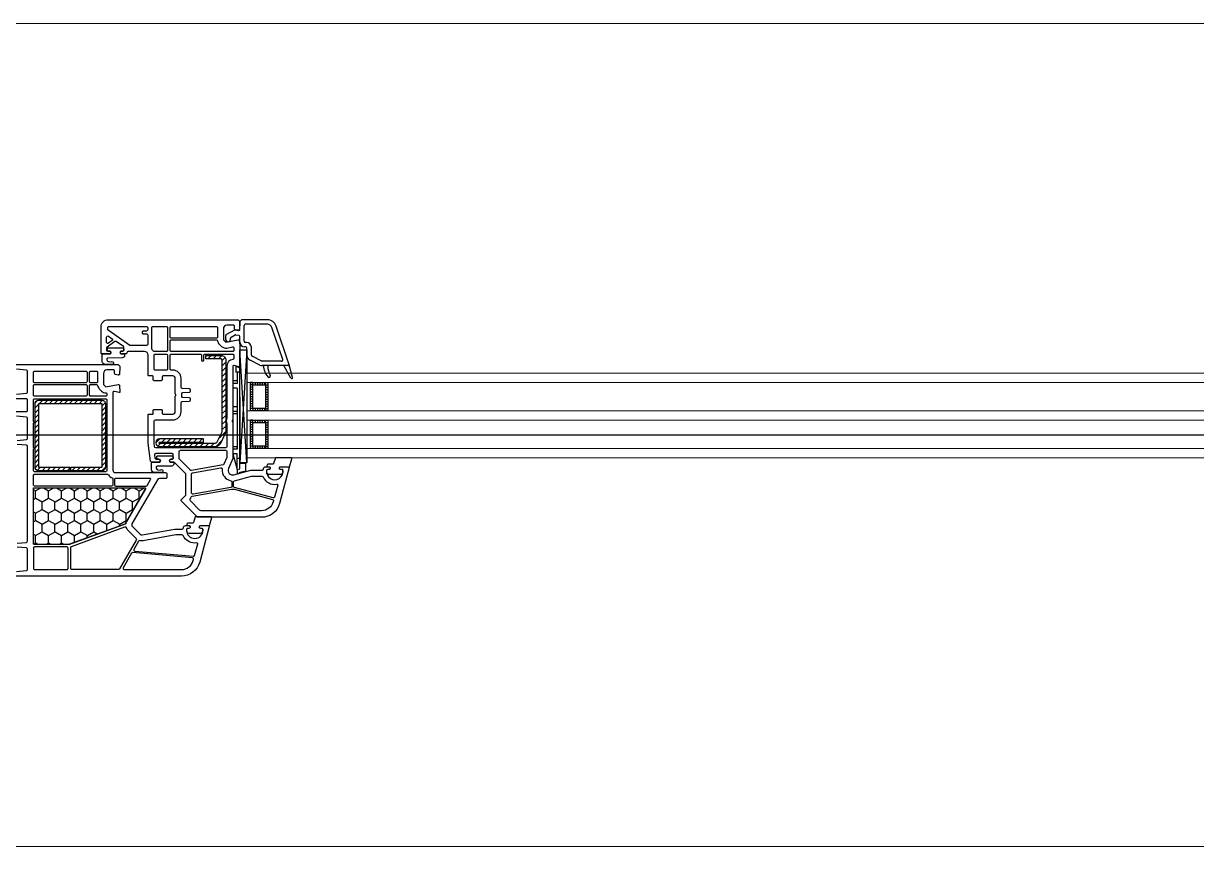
# Model space of a CAD drawing. Header units: millimetres. Extents: x 53645 to 137188, y 78097 to 135533.
# Drawn here: x 123706.9 to 124205.8, y 104278.9 to 104628.9 of the extents above; entities that cross this region are included whole.
import ezdxf

# ---------------------------------------------------------------- set-up
doc = ezdxf.new("R2010")
doc.units = ezdxf.units.MM
doc.linetypes.add('CONTI', pattern=[0])
doc.linetypes.add('GOST2.303 5', pattern=[24, 20, -1.5, 1, -1.5])
for name, color, linetype in [('axis_dim', 40, 'CONTI'), ('GASKET', 5, 'Continuous'), ('PVC', 7, 'Continuous'), ('STEEL', 5, 'Continuous')]:
    doc.layers.add(name, color=color, linetype=linetype)
doc.layers.add('doors_windows', color=4, linetype='Continuous', lineweight=5)

# ---------------------------------------------------------------- blocks, each defined once
blk = doc.blocks.new('*U56')
at = {"linetype": 'Continuous'}
h = blk.add_hatch(dxfattribs=at)
h.set_pattern_fill('HONEY', color=6, angle=-90, style=0)
h.set_pattern_definition([(270, (2072.509, 52.6428), (-2.74963, -4.7625), [3.175, -6.35]), (150, (2072.509, 52.6428), (-2.74963, 4.7625), [3.175, -6.35]), (210, (2072.509, 52.6428), (-5.49926, -6e-07), [-6.35, 3.175])])
h.paths.add_polyline_path([(1944.13, -37.59, -0.57735), (1943.7, -36.84), (1951.38, -23.53, 0.079163), (1951.77, -22.5, -0.259107), (1952.09, -22.14), (1975.77, -13.52, -0.087489), (1975.94, -13.49), (1990.65, -13.49, -0.414214), (1991.15, -13.99), (1991.15, -37.09, -0.414214), (1990.65, -37.59)])
at = {"color": 1, "linetype": 'Continuous'}
for p, q in [((1903.38, -44.14), (1900.81, -44.82)), ((1900.81, -44.82), (1900.81, -47.87)), ((1904.58, -43.52), (1903.38, -43.85)), ((1903.38, -43.85), (1903.38, -44.14)), ((1904.58, -45.39), (1904.58, -43.52)), ((1900.81, -47.87), (1903.38, -47.87)), ((1904.57, -45.37), (1903.37, -45.65)), ((1903.37, -45.65), (1903.37, -88.61)), ((1904.57, -45.37), (1904.57, -51.97)), ((1906.37, -51.97), (1904.57, -45.37)), ((1904.57, -45.65), (1904.57, -51.97)), ((1903.37, -49.97), (1904.57, -49.97)), ((1903.37, -76.2), (1903.37, -52)), ((1904.57, -51.97), (1906.37, -51.97)), ((1904.57, -53.97), (1904.57, -54.57)), ((1904.57, -53.97), (1906.37, -53.97)), ((1904.57, -79.97), (1904.57, -53.97)), ((1906.37, -82.97), (1906.37, -51.97)), ((1904.57, -54.97), (1906.37, -54.97)), ((1904.57, -68.97), (1906.37, -68.97)), ((1904.57, -69.97), (1906.37, -69.97)), ((1904.57, -71.97), (1906.37, -71.97)), ((1904.57, -79.97), (1906.37, -79.97)), ((1904.57, -81.97), (1906.37, -81.97)), ((1904.57, -86.67), (1904.57, -81.97)), ((1904.57, -82.97), (1906.37, -82.97)), ((1903.37, -86.67), (1905.07, -86.67)), ((1903.37, -88.61), (1905.07, -89.07)), ((1905.07, -89.07), (1905.07, -86.67))]:
    blk.add_line(p, q, dxfattribs=at)
at = {"color": 1, "linetype": 'Continuous', "lineweight": 25}
for p, q in [((1900.39, -48.17), (1903.38, -96.18)), ((1900.39, -96.18), (1903.38, -48.17))]:
    blk.add_line(p, q, dxfattribs=at)
at = {"color": 5}
for p, q in [((1892.41, -55.28), (1892.41, -54.28)), ((1892.91, -55.28), (1892.91, -54.28)), ((1893.91, -55.28), (1893.91, -54.28)), ((1894.91, -55.28), (1894.91, -54.28)), ((1895.91, -55.28), (1895.91, -54.28)), ((1896.91, -55.28), (1896.91, -54.28)), ((1897.91, -55.28), (1897.91, -54.28)), ((1892.41, -55.28), (1891.41, -55.28)), ((1892.41, -56.28), (1891.41, -56.28)), ((1892.41, -57.28), (1891.41, -57.28)), ((1892.41, -58.28), (1891.41, -58.28)), ((1892.41, -59.28), (1891.41, -59.28)), ((1897.91, -55.28), (1898.91, -55.28)), ((1897.91, -56.28), (1898.91, -56.28)), ((1897.91, -57.28), (1898.91, -57.28)), ((1897.91, -58.28), (1898.91, -58.28)), ((1897.91, -59.28), (1898.91, -59.28)), ((1892.41, -60.28), (1891.41, -60.28)), ((1892.41, -61.28), (1891.41, -61.28)), ((1892.41, -62.28), (1891.41, -62.28)), ((1892.41, -63.28), (1891.41, -63.28)), ((1892.41, -64.28), (1891.41, -64.28)), ((1897.91, -60.28), (1898.91, -60.28)), ((1897.91, -61.28), (1898.91, -61.28)), ((1897.91, -62.28), (1898.91, -62.28)), ((1897.91, -63.28), (1898.91, -63.28)), ((1897.91, -64.28), (1898.91, -64.28)), ((1892.41, -65.28), (1891.41, -65.28)), ((1892.41, -65.28), (1891.41, -65.28)), ((1892.41, -66.28), (1891.41, -66.28)), ((1892.41, -65.28), (1892.41, -66.28)), ((1892.91, -66.28), (1892.91, -65.28)), ((1893.91, -66.28), (1893.91, -65.28)), ((1894.91, -66.28), (1894.91, -65.28)), ((1895.91, -66.28), (1895.91, -65.28)), ((1896.91, -66.28), (1896.91, -65.28)), ((1897.91, -65.28), (1898.91, -65.28)), ((1897.91, -65.28), (1898.91, -65.28)), ((1897.91, -65.28), (1897.91, -66.28)), ((1897.91, -66.28), (1898.91, -66.28)), ((1892.41, -71.28), (1891.41, -71.28)), ((1892.41, -72.28), (1891.41, -72.28)), ((1892.41, -73.28), (1891.41, -73.28)), ((1892.41, -74.28), (1891.41, -74.28)), ((1892.41, -71.28), (1892.41, -70.28)), ((1892.91, -71.28), (1892.91, -70.28)), ((1893.91, -71.28), (1893.91, -70.28)), ((1894.91, -71.28), (1894.91, -70.28)), ((1895.91, -71.28), (1895.91, -70.28)), ((1896.91, -71.28), (1896.91, -70.28)), ((1897.91, -71.28), (1897.91, -70.28)), ((1897.91, -71.28), (1898.91, -71.28)), ((1897.91, -72.28), (1898.91, -72.28)), ((1897.91, -73.28), (1898.91, -73.28)), ((1897.91, -74.28), (1898.91, -74.28)), ((1892.41, -75.28), (1891.41, -75.28)), ((1892.41, -76.28), (1891.41, -76.28)), ((1892.41, -77.28), (1891.41, -77.28)), ((1892.41, -78.28), (1891.41, -78.28)), ((1892.41, -79.28), (1891.41, -79.28)), ((1897.91, -75.28), (1898.91, -75.28)), ((1897.91, -76.28), (1898.91, -76.28)), ((1897.91, -77.28), (1898.91, -77.28)), ((1897.91, -78.28), (1898.91, -78.28)), ((1897.91, -79.28), (1898.91, -79.28)), ((1892.41, -80.28), (1891.41, -80.28)), ((1892.41, -81.28), (1891.41, -81.28)), ((1892.41, -81.28), (1891.41, -81.28)), ((1892.41, -82.28), (1891.41, -82.28)), ((1892.41, -81.28), (1892.41, -82.28)), ((1892.91, -82.28), (1892.91, -81.28)), ((1893.91, -82.28), (1893.91, -81.28)), ((1894.91, -82.28), (1894.91, -81.28)), ((1895.91, -82.28), (1895.91, -81.28)), ((1896.91, -82.28), (1896.91, -81.28)), ((1897.91, -80.28), (1898.91, -80.28)), ((1897.91, -81.28), (1898.91, -81.28)), ((1897.91, -81.28), (1898.91, -81.28)), ((1897.91, -81.28), (1897.91, -82.28)), ((1897.91, -82.28), (1898.91, -82.28))]:
    blk.add_line(p, q, dxfattribs=at)
blk.add_lwpolyline([(1943.78, -37.59, -0.57735), (1943.52, -37.14), (1952.16, -22.19, -0.176327), (1952.31, -22.06), (1975.8, -13.51, -0.087489), (1975.9, -13.49), (1990.85, -13.49, -0.414214), (1991.15, -13.79), (1991.15, -37.29, -0.414214), (1990.85, -37.59)], format="xyb", close=True)
at = {"color": 1, "linetype": 'Continuous', "lineweight": 25}
blk.add_lwpolyline([(1900.39, -50.18), (1900.39, -48.17), (1903.38, -48.17), (1903.38, -96.18), (1900.39, -96.18)], close=True, dxfattribs=at)
at = {"color": 5}
for points in [[(1898.91, -66.28), (1891.41, -66.28), (1891.41, -54.28), (1898.91, -54.28)], [(1897.91, -65.28), (1892.41, -65.28), (1892.41, -55.28), (1897.91, -55.28)], [(1898.91, -82.28), (1891.41, -82.28), (1891.41, -70.28), (1898.91, -70.28)], [(1897.91, -81.28), (1892.41, -81.28), (1892.41, -71.28), (1897.91, -71.28)]]:
    blk.add_lwpolyline(points, close=True, dxfattribs=at)
at = {"layer": 'doors_windows', "color": 5}
for points in [[(1378, -50.28), (1900.39, -50.28), (1900.39, -54.28), (1378, -54.28)], [(1378, -66.28), (1900.39, -66.28), (1900.39, -70.28), (1378, -70.28)], [(1378, -82.28), (1900.39, -82.28), (1900.39, -86.28), (1378, -86.28)]]:
    blk.add_lwpolyline(points, close=True, dxfattribs=at)
at = {"layer": 'GASKET'}
for p, q in [((1880.94, -84.5), (1882.38, -89.88)), ((1881.68, -84.2), (1884.67, -89.5)), ((1892.93, -87.48), (1893.28, -89.5))]:
    blk.add_line(p, q, dxfattribs=at)
at = {"layer": 'GASKET', "color": 5, "linetype": 'Continuous'}
for points in [[(1925.23, -22.56, 0.414214), (1925.93, -21.86), (1925.93, -21.76, 0.414214), (1925.63, -21.46), (1924.78, -21.46), (1924.61, -21.16, -0.57735), (1925.13, -20.26), (1925.58, -20.26, 0.414214), (1926.08, -19.76), (1926.08, -19.46, 0.020024), (1926.07, -19.18, 0.390947), (1925.07, -18.26), (1920.09, -18.26, 0.390947), (1919.09, -19.18), (1919.08, -19.46), (1919.08, -19.76, 0.414214), (1919.58, -20.26), (1920.03, -20.26, -0.57735), (1920.55, -21.16), (1920.38, -21.46), (1916.33, -21.46), (1915.32, -24.85, 0.502334), (1915.6, -25.23), (1922.36, -25.23), (1923.1, -22.8, -0.349418), (1923.39, -22.56)], [(1891.13, -47.61, 0.414214), (1891.83, -46.91), (1891.83, -46.81, 0.414214), (1891.53, -46.51), (1890.68, -46.51), (1890.51, -46.21, -0.57735), (1891.03, -45.31), (1891.48, -45.31, 0.414214), (1891.98, -44.81), (1891.98, -44.51, 0.020024), (1891.97, -44.23, 0.390947), (1890.97, -43.31), (1885.99, -43.31, 0.390947), (1884.99, -44.23), (1884.98, -44.51), (1884.98, -44.81, 0.414214), (1885.48, -45.31), (1885.93, -45.31, -0.57735), (1886.45, -46.21), (1886.28, -46.51), (1882.23, -46.51), (1881.22, -49.9, 0.502334), (1881.5, -50.28), (1888.26, -50.28), (1889, -47.85, -0.349418), (1889.29, -47.61)], [(1938.25, -49.68, -0.414214), (1938.75, -50.18, -0.054959), (1938.67, -50.94, -0.351258), (1938.47, -51.1), (1932.03, -51.1, -0.351258), (1931.83, -50.94, -0.054959), (1931.75, -50.18, -0.414214), (1932.25, -49.68), (1932.7, -49.68, 0.57735), (1933.22, -48.78), (1933.05, -48.48), (1931.58, -48.48, -0.414214), (1931.38, -48.28), (1931.38, -47.81, -0.407864), (1932.36, -46.81), (1938.57, -46.68, 0.433601), (1938.96, -46.24), (1938.94, -45.92, 0.363714), (1938.21, -45.19), (1937.24, -45.11, 0.169782), (1937.05, -45.16, -1.241435), (1936.6, -43.99), (1939.69, -43.99, -0.414214), (1940.89, -45.19), (1940.89, -48.18, -0.414214), (1940.59, -48.48), (1937.45, -48.48), (1937.28, -48.78, 0.57735), (1937.8, -49.68)], [(1959.24, -95.68, -0.414214), (1959.74, -96.18, -0.054959), (1959.65, -96.94, -0.351258), (1959.46, -97.1), (1953.02, -97.1, -0.351258), (1952.82, -96.94, -0.054959), (1952.74, -96.18, -0.414214), (1953.24, -95.68), (1953.69, -95.68, 0.57735), (1954.21, -94.78), (1954.03, -94.48), (1952.57, -94.48, -0.414214), (1952.37, -94.28), (1952.37, -93.81, -0.407864), (1953.35, -92.81), (1959.56, -92.68, 0.433601), (1959.95, -92.24), (1959.92, -91.92, 0.363714), (1959.2, -91.19), (1958.23, -91.11, 0.169782), (1958.04, -91.16, -1.241435), (1957.59, -89.99), (1960.68, -89.99, -0.414214), (1961.88, -91.19), (1961.88, -94.18, -0.414214), (1961.58, -94.48), (1958.44, -94.48), (1958.27, -94.78, 0.57735), (1958.79, -95.68)]]:
    blk.add_lwpolyline(points, format="xyb", close=True, dxfattribs=at)
at = {"layer": 'GASKET'}
for centre, radius, start, end in [((1881.33, -84.4), 0.4, 29.4867, 195), ((1890.97, -85.1), 0.6, 47.514, 209.42), ((1888, -88.34), 5, 10, 47.514), ((1883.48, -89.32), 8, 0, 29.42)]:
    blk.add_arc(centre, radius, start, end, dxfattribs=at)
at = {"layer": 'PVC'}
for p, q in [((1882.37, -89.8), (1882.37, -89.8)), ((1882.67, -89.5), (1893.82, -89.5)), ((1891.48, -89.32), (1891.48, -89.5)), ((1894.87, -89.74), (1899.02, -91.76)), ((1882.39, -89.9), (1887.95, -106.29)), ((1885.13, -92.06), (1889.75, -105.68)), ((1885.6, -91.4), (1893.82, -91.4)), ((1894.04, -91.45), (1898.19, -93.47)), ((1898.47, -93.92), (1898.47, -97.3)), ((1900.37, -93.92), (1900.37, -97)), ((1900.57, -99.4), (1900.97, -99.4)), ((1900.87, -97.5), (1901.27, -97.5)), ((1903.37, -99.6), (1903.37, -101.91)), ((1901.47, -99.9), (1901.47, -106.6)), ((1905.02, -102.62), (1903.79, -102.4)), ((1905.57, -104.75), (1903.96, -104.47)), ((1907.12, -101.55), (1905.36, -102.56)), ((1909.12, -102.7), (1905.57, -104.75)), ((1907.37, -100.65), (1907.37, -101.11)), ((1909.37, -100.65), (1909.37, -102.27)), ((1891.65, -107.1), (1900.97, -107.1)), ((1891.74, -109), (1902.62, -109)), ((1902.62, -109), (1903.37, -108.25)), ((1903.37, -104.96), (1903.37, -108.25))]:
    blk.add_line(p, q, dxfattribs=at)
for points in [[(1998.34, -2), (1994.13, -2.37, 0.388879), (1993.67, -2.87), (1993.67, -11.46, 0.388879), (1994.13, -11.96), (1998.05, -12.3, 0.700208)], [(1998.05, -14), (1994.13, -14.34, 0.388879), (1993.67, -14.84), (1993.67, -55.16, 0.388879), (1994.13, -55.66), (1998.05, -56, 0.700208)], [(1998.05, -57.7), (1994.13, -58.04, 0.388879), (1993.67, -58.54), (1993.67, -67.13, 0.388879), (1994.13, -67.63), (1998.34, -68, 0.700208)], [(1999.87, -70), (1994.17, -70, 0.414214), (1993.67, -70.5), (1993.67, -74.9, 0.414214), (1994.17, -75.4), (1999.87, -75.4, -0.414214)], [(1998.34, -77.4), (1994.13, -77.77, 0.388879), (1993.67, -78.27), (1993.67, -87.13, 0.388879), (1994.13, -87.63), (1998.34, -88, 0.700208)], [(1999.87, -90), (1955.12, -90), (1954.37, -89.25), (1954.37, -88.75), (1954.56, -85.97, -0.446275), (1955.14, -85.51), (1956.26, -85.7, -0.36397), (1956.67, -86.2), (1956.67, -87.2, 0.414214), (1957.17, -87.7), (1959.87, -87.7, 0.414214), (1961.37, -86.2), (1961.37, -81.43), (1960.37, -80.43), (1955.15, -81.49, -0.454146), (1954.55, -81.03), (1954.37, -78.32, -0.51393), (1954.75, -78.01), (1956.74, -78.54, 0.493145), (1957.37, -78.06), (1957.37, -45, 0.414214), (1956.37, -44), (1934.87, -44, -0.414214), (1934.37, -43.5), (1934.37, -42, -0.414214), (1934.87, -41.5), (1937.57, -41.5, 0.267949), (1938.44, -41), (1949.24, -22.29, 0.339454), (1949.08, -21.09), (1945.79, -17.8, 0.245592), (1944.91, -17.52), (1931.07, -19.95, -0.043661), (1930.55, -20), (1927.87, -20, 0.414214), (1927.37, -20.5, -0.414214), (1926.37, -21.5), (1924.73, -21.5), (1924.55, -21.2, -0.57735), (1925.07, -20.3), (1925.52, -20.3, 0.414214), (1926.02, -19.8), (1926.02, -19.5, 1), (1919.02, -19.5), (1919.02, -19.8, 0.414214), (1919.52, -20.3), (1919.97, -20.3, -0.57735), (1920.49, -21.2), (1920.32, -21.5), (1916.67, -21.5, -0.493145), (1916.38, -21.12), (1920.45, -5.93, -0.339454), (1928.18, 0), (1999.87, 0, -0.414214)]]:
    blk.add_lwpolyline(points, format="xyb", dxfattribs=at)
for points in [[(1952.51, -2.8), (1928.18, -2.8, 0.339454), (1923.16, -6.65), (1923.03, -7.12, 0.466308), (1923.47, -7.75), (1948.9, -9.97, 0.291473), (1949.38, -9.72), (1952.94, -3.55, 0.57735)], [(1974.82, -2.8, -0.414214), (1975.32, -3.3), (1975.32, -12.18, -0.315299), (1974.99, -12.65), (1952.31, -20.91, -0.415199), (1951.67, -20.61, 0.110369), (1950.85, -19.32), (1947.48, -15.95, -0.339454), (1947.4, -15.35), (1954.5, -3.05, -0.267949), (1954.93, -2.8)], [(1976.42, -3.3), (1976.42, -11.9, 0.414214), (1976.92, -12.4), (1990.67, -12.4, 0.414214), (1991.17, -11.9), (1991.17, -3.3, 0.414214), (1990.67, -2.8), (1976.92, -2.8, 0.414214)], [(1948.05, -10.6), (1923.11, -8.42, 0.36397), (1922.59, -8.79), (1921.27, -13.7, 0.546119), (1921.61, -14.08, -0.339137), (1927.52, -17.21, 0.293253), (1927.98, -17.5), (1930.6, -17.5), (1944.47, -15.05, -0.100742), (1945.87, -15.09, 0.329802), (1946.41, -14.85), (1948.44, -11.35, 0.548619)], [(1975.87, -13.5), (1990.67, -13.5, -0.414214), (1991.17, -14), (1991.17, -37.1, -0.414214), (1990.67, -37.6), (1944.15, -37.6, -0.57735), (1943.72, -36.85), (1951.4, -23.54, 0.079163), (1951.8, -22.51, -0.259107), (1952.12, -22.15)], [(1956.17, -38.3), (1943.17, -38.3, 0.267949), (1942.74, -38.55), (1941.3, -41.05, 0.57735), (1941.56, -41.5), (1956.17, -41.5, 0.414214), (1956.67, -41), (1956.67, -38.8, 0.414214)], [(1990.67, -38.3, -0.414214), (1991.17, -38.8), (1991.17, -42.8, -0.414214), (1990.67, -43.3), (1959.71, -43.3, -0.252264), (1959.3, -43.08, 0.152167), (1957.69, -41.76, -0.305615), (1957.37, -41.29), (1957.37, -38.8, -0.414214), (1957.87, -38.3)], [(1990.67, -44.4, -0.414214), (1991.17, -44.9), (1991.17, -54.1, 1), (1991.17, -54.7), (1991.17, -65.1, 1), (1991.17, -65.7), (1991.17, -74.9, -0.414214), (1990.67, -75.4), (1960.37, -75.4, -0.414214), (1959.87, -74.9), (1959.87, -44.9, -0.414214), (1960.37, -44.4)], [(1966.77, -76.5, -0.414214), (1967.27, -77), (1967.27, -81, -0.414214), (1966.77, -81.5), (1964.34, -81.5, -0.372896), (1963.85, -81.07, 0.161969), (1963.14, -79.66), (1962.14, -78.66, 0.198912), (1960.37, -77.93, -0.414214), (1959.87, -77.43), (1959.87, -77, -0.414214), (1960.37, -76.5)], [(1990.67, -76.5, -0.414214), (1991.17, -77), (1991.17, -81, -0.414214), (1990.67, -81.5), (1968.87, -81.5, -0.414214), (1968.37, -81), (1968.37, -77, -0.414214), (1968.87, -76.5)], [(1966.77, -82.2, -0.414214), (1967.27, -82.7), (1967.27, -86.7, -0.414214), (1966.77, -87.2), (1964.37, -87.2, -0.414214), (1963.87, -86.7), (1963.87, -82.7, -0.414214), (1964.37, -82.2)], [(1990.67, -82.2, -0.414214), (1991.17, -82.7), (1991.17, -86.7, -0.414214), (1990.67, -87.2), (1968.87, -87.2, -0.414214), (1968.37, -86.7), (1968.37, -82.7, -0.414214), (1968.87, -82.2)]]:
    blk.add_lwpolyline(points, format="xyb", close=True, dxfattribs=at)
at = {"layer": 'PVC', "linetype": 'Continuous', "lineweight": 25}
for points in [[(1904.12, -109), (1903.37, -108.25), (1903.37, -107.75), (1903.56, -104.97, -0.446275), (1904.14, -104.51), (1905.26, -104.7, -0.36397), (1905.67, -105.2), (1905.67, -106.2, 0.414214), (1906.17, -106.7), (1908.87, -106.7, 0.414214), (1910.37, -105.2), (1910.37, -100.43), (1909.37, -99.43), (1904.15, -100.49, -0.454146), (1903.55, -100.03), (1903.38, -97.41, -0.016582), (1903.37, -97.21), (1903.37, -89.3, -0.493145), (1903.75, -89.01), (1905.74, -89.54, 0.493145), (1906.37, -89.06), (1906.37, -66.71, -0.201513), (1906.52, -66.36, 0.420084), (1906.52, -65.64, -0.201513), (1906.37, -65.29), (1906.37, -50), (1908.21, -45.8, 0.628383), (1905.86, -43.07), (1898.65, -45), (1893.87, -45, 0.414214), (1893.37, -45.5, -0.414214), (1892.37, -46.5), (1890.73, -46.5), (1890.55, -46.2, -0.57735), (1891.07, -45.3), (1891.51, -45.3, 0.38517), (1892.01, -44.85, 1.105542), (1885.04, -44.85, 0.38517), (1885.54, -45.3), (1885.97, -45.3, -0.57735), (1886.49, -46.2), (1886.32, -46.5), (1882.67, -46.5, -0.493145), (1882.38, -46.12), (1886.45, -30.93, -0.339454), (1894.18, -25), (1920.96, -25, -0.198912), (1921.67, -25.29), (1928.23, -31.85, -0.414214), (1928.23, -32.56), (1926.52, -34.27, 0.198912), (1926.37, -34.62), (1926.37, -43.29, 0.198912), (1926.52, -43.65), (1931.23, -48.35, 0.198912), (1931.58, -48.5), (1933.02, -48.5), (1933.19, -48.8, -0.57735), (1932.67, -49.7), (1932.17, -49.7, 0.414214), (1931.67, -50.2), (1931.67, -51.6, 0.414214), (1932.17, -52.1), (1939.16, -52.1, 0.455633), (1939.66, -51.53), (1939.46, -50.13, 0.373972), (1938.97, -49.7), (1937.77, -49.7, -0.57735), (1937.25, -48.8), (1937.43, -48.5), (1940.81, -48.5, -0.373885), (1941.31, -48.93), (1942.37, -56.5), (1942.37, -68.6, -0.414214), (1942.07, -68.9), (1940.47, -68.9, 0.414214), (1940.17, -69.2), (1940.17, -70.6, -0.414214), (1939.87, -70.9), (1936.77, -70.9, -0.414214), (1936.47, -70.6), (1936.47, -69.4, 0.414214), (1935.97, -68.9), (1931.87, -68.9, 0.414214), (1930.87, -69.9), (1930.87, -76.29, -0.201513), (1930.72, -76.64, 0.420084), (1930.72, -77.36, -0.201513), (1930.87, -77.71), (1930.87, -84.1, 0.414214), (1931.87, -85.1), (1935.97, -85.1, 0.414214), (1936.47, -84.6), (1936.47, -83.4, -0.414214), (1936.77, -83.1), (1939.87, -83.1, -0.414214), (1940.17, -83.4), (1940.17, -84.8, 0.414214), (1940.47, -85.1), (1942.07, -85.1, -0.414214), (1942.37, -85.4), (1942.37, -94, 0.414214), (1943.87, -95.5), (1950.87, -95.5, 0.414214), (1951.37, -95, -0.414214), (1951.87, -94.5), (1954.02, -94.5), (1954.19, -94.8, -0.57735), (1953.67, -95.7), (1953.17, -95.7, 0.414214), (1952.67, -96.2), (1952.67, -97.17, 0.244698), (1952.89, -97.58), (1955.94, -99.72, 0.315299), (1956.51, -99.72), (1959.86, -97.37, 0.244698), (1960.07, -96.96), (1960.07, -96.2, 0.414214), (1959.57, -95.7), (1958.77, -95.7, -0.57735), (1958.25, -94.8), (1958.43, -94.5), (1962.07, -94.5, -0.414214), (1962.37, -94.8), (1962.37, -106, -0.414214), (1959.37, -109)], [(1906.89, -36.95, -0.109518), (1905.6, -36.9), (1889.43, -32.57, -0.414214), (1889.08, -31.95), (1889.16, -31.65, -0.339454), (1894.18, -27.8), (1919.8, -27.8, -0.198912), (1920.51, -28.09), (1924.49, -32.08, -0.382222), (1924.53, -32.75, 0.088112), (1924.03, -33.67, -0.274835), (1923.64, -34)], [(1893.98, -42.5, -0.293253), (1893.52, -42.21, 0.339137), (1887.61, -39.08, -0.546119), (1887.27, -38.7), (1888.64, -33.6, -0.414214), (1889.25, -33.24), (1905.65, -37.64, -0.339454), (1906.02, -38.12), (1906.02, -40.05, -0.339454), (1905.65, -40.53), (1898.38, -42.48, -0.065543), (1898.25, -42.5)], [(1911.43, -46.01, -0.498043), (1910.85, -45.46, 0.394481), (1907.14, -40.57, -0.365019), (1906.72, -40.07), (1906.72, -38.12, -0.36397), (1907.14, -37.62), (1923.29, -34.77, -0.466308), (1923.87, -35.27), (1923.87, -43.39, -0.36397), (1923.46, -43.89)], [(1909.37, -53.5, -0.414214), (1908.87, -53), (1908.87, -50.63, -0.103244), (1908.91, -50.43), (1910.16, -47.58, -0.251284), (1910.53, -47.28), (1923.99, -44.91, -0.28183), (1924.48, -45.1, 0.034736), (1924.75, -45.41), (1929.03, -49.69, -0.198912), (1929.17, -50.04), (1929.17, -53, -0.414214), (1928.67, -53.5)], [(1920.17, -94.4, -0.414214), (1919.67, -93.9), (1919.67, -91.9, 1), (1918.67, -91.9), (1918.67, -93.9, -0.414214), (1918.17, -94.4), (1906.37, -94.4, -0.414214), (1905.87, -93.9), (1905.87, -92.61, -0.387795), (1906.33, -92.11, 0.387795), (1908.87, -89.32), (1908.87, -67.31, 0.229416), (1908.87, -64.69), (1908.87, -55.1, -0.414214), (1909.37, -54.6), (1939.15, -54.6, -0.373972), (1939.64, -55.03), (1939.87, -56.64, -0.034844), (1939.87, -56.71), (1939.87, -65.9, -0.414214), (1939.37, -66.4), (1931.87, -66.4, 0.414214), (1928.37, -69.9), (1928.37, -73.72, -0.39896), (1927.9, -74.22), (1924.85, -74.38, 0.39896), (1924.37, -74.87), (1924.37, -75.31, 0.39896), (1924.85, -75.8), (1927.64, -75.95, -0.442836), (1928.11, -76.52, 0.074681), (1928.11, -77.48, -0.442836), (1927.64, -78.05), (1924.85, -78.2, 0.39896), (1924.37, -78.69), (1924.37, -79.13, 0.39896), (1924.85, -79.62), (1927.9, -79.78, -0.39896), (1928.37, -80.28), (1928.37, -84.1, 0.414214), (1931.87, -87.6), (1932.57, -87.6, -0.414214), (1933.07, -88.1), (1933.07, -93.9, -0.414214), (1932.57, -94.4)], [(1934.67, -94.4, -0.414214), (1934.17, -93.9), (1934.17, -88.1, -0.414214), (1934.67, -87.6), (1939.37, -87.6, -0.414214), (1939.87, -88.1), (1939.87, -93.9, -0.414214), (1939.37, -94.4)], [(1913.34, -100.5, -0.372896), (1912.85, -100.07, 0.161969), (1912.14, -98.66), (1911.14, -97.66, 0.251647), (1908.87, -96.98), (1906.47, -97.47, -0.4743), (1905.87, -96.98), (1905.87, -96, -0.414214), (1906.37, -95.5), (1932.57, -95.5, -0.414214), (1933.07, -96), (1933.07, -100, -0.414214), (1932.57, -100.5)], [(1934.67, -106.2, -0.414214), (1934.17, -105.7), (1934.17, -96, -0.414214), (1934.67, -95.5), (1939.84, -95.5, -0.284915), (1940.29, -95.78, 0.045769), (1940.67, -96.4, -0.162278), (1940.77, -96.7), (1940.77, -105.7, -0.414214), (1940.27, -106.2)], [(1943.07, -106.2, -0.414214), (1942.57, -105.7), (1942.57, -104.7, -0.414214), (1943.07, -104.2), (1944.37, -104.2, 0.414214), (1944.87, -103.7), (1944.87, -103.5, 0.414214), (1944.37, -103), (1943.07, -103, -0.414214), (1942.57, -102.5), (1942.57, -98.49, -0.436376), (1943.11, -97.99, 0.01877), (1943.37, -98), (1949.84, -98, -0.153915), (1950.13, -98.09), (1959.36, -104.56, -0.244698), (1959.57, -104.97), (1959.57, -105.7, -0.414214), (1959.07, -106.2)], [(1957.68, -100.94, -0.520567), (1957.68, -100.12), (1959.29, -98.99, -0.606815), (1960.07, -99.4), (1960.07, -101.65, -0.606815), (1959.29, -102.06)], [(1913.37, -106.2, -0.414214), (1912.87, -105.7), (1912.87, -101.7, -0.414214), (1913.37, -101.2), (1932.57, -101.2, -0.414214), (1933.07, -101.7), (1933.07, -105.7, -0.414214), (1932.57, -106.2)]]:
    blk.add_lwpolyline(points, format="xyb", close=True, dxfattribs=at)
at = {"layer": 'PVC'}
for centre, radius, start, end in [((1882.67, -89.8), 0.3, 90, 198.7481), ((1893.82, -91.9), 2.4, 64.0795, 90), ((1885.6, -91.9), 0.5, 90, 198.7481), ((1893.82, -91.9), 0.5, 64.0795, 90), ((1897.97, -93.92), 0.5, 0, 64.0795), ((1897.97, -93.92), 2.4, 0, 64.0795), ((1900.57, -97.3), 2.1, 180, 270), ((1900.87, -97), 0.5, 180, 270), ((1900.97, -99.9), 0.5, 0, 90), ((1901.27, -99.6), 2.1, 0, 90), ((1908.37, -100.65), 1, 0, 180), ((1903.87, -101.91), 0.5, 180, 260), ((1903.87, -104.96), 0.5, 80, 180), ((1905.11, -102.13), 0.5, 260, 300), ((1906.87, -101.11), 0.5, 300, 0), ((1908.87, -102.27), 0.5, 300, 0), ((1891.74, -105), 4, 198.7481, 270), ((1891.74, -105), 2.1, 198.7481, 270), ((1900.97, -106.6), 0.5, 270, 0)]:
    blk.add_arc(centre, radius, start, end, dxfattribs=at)
at = {"layer": 'STEEL', "color": 5, "linetype": 'Continuous'}
for p, q in [((1962.03, -44.8), (1960.47, -46.36)), ((1964.15, -44.8), (1962.65, -46.3)), ((1966.27, -44.8), (1964.77, -46.3)), ((1968.39, -44.8), (1966.89, -46.3)), ((1970.51, -44.8), (1969.01, -46.3)), ((1972.64, -44.8), (1971.14, -46.3)), ((1974.76, -44.8), (1973.26, -46.3)), ((1976.88, -44.8), (1975.72, -45.95)), ((1979, -44.8), (1977.5, -46.3)), ((1981.12, -44.8), (1979.62, -46.3)), ((1983.24, -44.8), (1981.74, -46.3)), ((1985.36, -44.8), (1983.86, -46.3)), ((1987.48, -44.8), (1985.98, -46.3)), ((1989.51, -44.9), (1988.11, -46.3)), ((1961.97, -46.98), (1960.47, -48.48)), ((1961.97, -49.1), (1960.47, -50.6)), ((1990.45, -46.07), (1988.97, -47.55)), ((1990.47, -48.17), (1988.97, -49.67)), ((1961.97, -51.22), (1960.47, -52.72)), ((1961.97, -53.34), (1960.47, -54.84)), ((1990.47, -50.3), (1988.97, -51.8)), ((1990.47, -52.42), (1988.97, -53.92)), ((1990.47, -54.54), (1988.97, -56.04)), ((1912.2, -58.68), (1909.35, -61.53)), ((1913.59, -55.03), (1911.11, -57.51)), ((1915.85, -55.03), (1914.35, -56.53)), ((1918.12, -55.03), (1916.62, -56.53)), ((1920.38, -55.03), (1918.88, -56.53)), ((1920.8, -56.87), (1919.22, -58.45)), ((1922.64, -55.03), (1921.14, -56.53)), ((1923.06, -56.87), (1921.48, -58.45)), ((1924.91, -55.03), (1923.41, -56.53)), ((1925.32, -56.87), (1923.74, -58.45)), ((1927.17, -55.03), (1925.67, -56.53)), ((1927.59, -56.87), (1926.01, -58.45)), ((1929.43, -55.03), (1927.93, -56.53)), ((1929.85, -56.87), (1928.27, -58.45)), ((1931.69, -55.03), (1930.19, -56.53)), ((1932.11, -56.87), (1930.53, -58.45)), ((1933.96, -55.03), (1932.46, -56.53)), ((1934.37, -56.87), (1932.79, -58.45)), ((1936.22, -55.03), (1934.72, -56.53)), ((1936.64, -56.87), (1935.06, -58.45)), ((1938.27, -55.24), (1936.98, -56.53)), ((1939, -56.78), (1937.32, -58.45)), ((1961.97, -55.46), (1960.47, -56.96)), ((1961.97, -57.58), (1960.47, -59.08)), ((1961.97, -59.7), (1960.47, -61.2)), ((1990.47, -56.66), (1988.97, -58.16)), ((1990.47, -58.78), (1988.97, -60.28)), ((1910.85, -62.3), (1909.35, -63.8)), ((1910.85, -64.56), (1909.35, -66.06)), ((1961.97, -61.83), (1960.47, -63.33)), ((1961.97, -63.95), (1960.47, -65.45)), ((1990.47, -60.9), (1988.97, -62.4)), ((1990.47, -63.02), (1988.97, -64.52)), ((1910.85, -66.82), (1909.35, -68.32)), ((1910.85, -69.08), (1909.35, -70.58)), ((1961.97, -66.07), (1960.47, -67.57)), ((1961.97, -68.19), (1960.47, -69.69)), ((1990.47, -65.15), (1988.97, -66.65)), ((1990.47, -67.27), (1988.97, -68.77)), ((1990.47, -69.39), (1988.97, -70.89)), ((1910.85, -71.35), (1909.35, -72.85)), ((1910.85, -73.61), (1909.35, -75.11)), ((1961.97, -70.31), (1960.47, -71.81)), ((1961.97, -72.43), (1960.57, -73.83)), ((1963.23, -73.3), (1961.74, -74.78)), ((1965.35, -73.3), (1963.85, -74.8)), ((1967.47, -73.3), (1965.97, -74.8)), ((1969.59, -73.3), (1968.09, -74.8)), ((1971.71, -73.3), (1970.21, -74.8)), ((1973.83, -73.3), (1972.33, -74.8)), ((1975.96, -73.3), (1974.46, -74.8)), ((1978.08, -73.3), (1976.58, -74.8)), ((1980.2, -73.3), (1978.7, -74.8)), ((1982.32, -73.3), (1980.82, -74.8)), ((1984.44, -73.3), (1982.94, -74.8)), ((1986.56, -73.3), (1985.06, -74.8)), ((1988.68, -73.3), (1987.18, -74.8)), ((1990.47, -71.51), (1988.97, -73.01)), ((1990.42, -73.68), (1989.35, -74.75)), ((1910.85, -75.87), (1909.35, -77.37)), ((1910.85, -78.13), (1909.35, -79.63)), ((1910.85, -80.4), (1909.35, -81.9)), ((1910.85, -82.66), (1909.35, -84.16)), ((1910.85, -84.92), (1909.35, -86.42)), ((1910.85, -87.19), (1909.35, -88.69)), ((1910.85, -89.45), (1909.35, -90.95)), ((1910.85, -91.71), (1909.66, -92.9)), ((1912.5, -92.33), (1911.02, -93.8)), ((1914.76, -92.33), (1913.26, -93.83)), ((1917.02, -92.33), (1915.52, -93.83)), ((1917.85, -93.76), (1917.78, -93.83))]:
    blk.add_line(p, q, dxfattribs=at)
blk.add_lwpolyline([(1975.72, -46.3), (1975.72, -44.8), (1988.97, -44.8, -0.414214), (1990.47, -46.3), (1990.47, -73.3, -0.414214), (1988.97, -74.8), (1961.97, -74.8, -0.414214), (1960.47, -73.3), (1960.47, -46.3, -0.414214), (1961.97, -44.8), (1975.22, -44.8), (1975.22, -46.3), (1961.97, -46.3), (1961.97, -73.3), (1988.97, -73.3), (1988.97, -46.3)], format="xyb", close=True, dxfattribs=at)
at = {"layer": 'STEEL', "linetype": 'Continuous'}
blk.add_lwpolyline([(1909.35, -91.83), (1909.35, -61.5, -0.116434), (1909.56, -60.61), (1911.8, -56.13, -0.284079), (1913.59, -55.03), (1937.5, -55.03, -0.414214), (1939, -56.53), (1939, -56.95, -0.414214), (1937.5, -58.45), (1919, -58.45), (1919, -56.87), (1937.59, -56.87, 0.940252), (1937.61, -56.53), (1913.71, -56.53, 0.228035), (1913.14, -56.81), (1910.9, -61.28, 0.116434), (1910.85, -61.5), (1910.85, -91.83, 0.414214), (1911.35, -92.33), (1917.85, -92.33), (1917.85, -93.83), (1911.35, -93.83, -0.414214)], format="xyb", close=True, dxfattribs=at)

msp = doc.modelspace()

# ---------------------------------------------------------------- linework, layer by layer
at = {"layer": 'axis_dim', "linetype": 'GOST2.303 5', "lineweight": 25, "ltscale": 100}
msp.add_lwpolyline([(127181.85, 104453.94), (108766.7, 104453.94)], dxfattribs=at)
at = {"layer": 'doors_windows', "lineweight": 20, "ltscale": 50}
msp.add_lwpolyline([(125702.32, 104628.94), (123702.32, 104628.94), (123702.32, 104278.94), (125702.32, 104278.94)], close=True, dxfattribs=at)

# ---------------------------------------------------------------- block references
at = {"ltscale": 100, "rotation": 180}
msp.add_blockref('*U56', (125702.32, 104393.94), dxfattribs=at)

doc.saveas('drawing.dxf')
